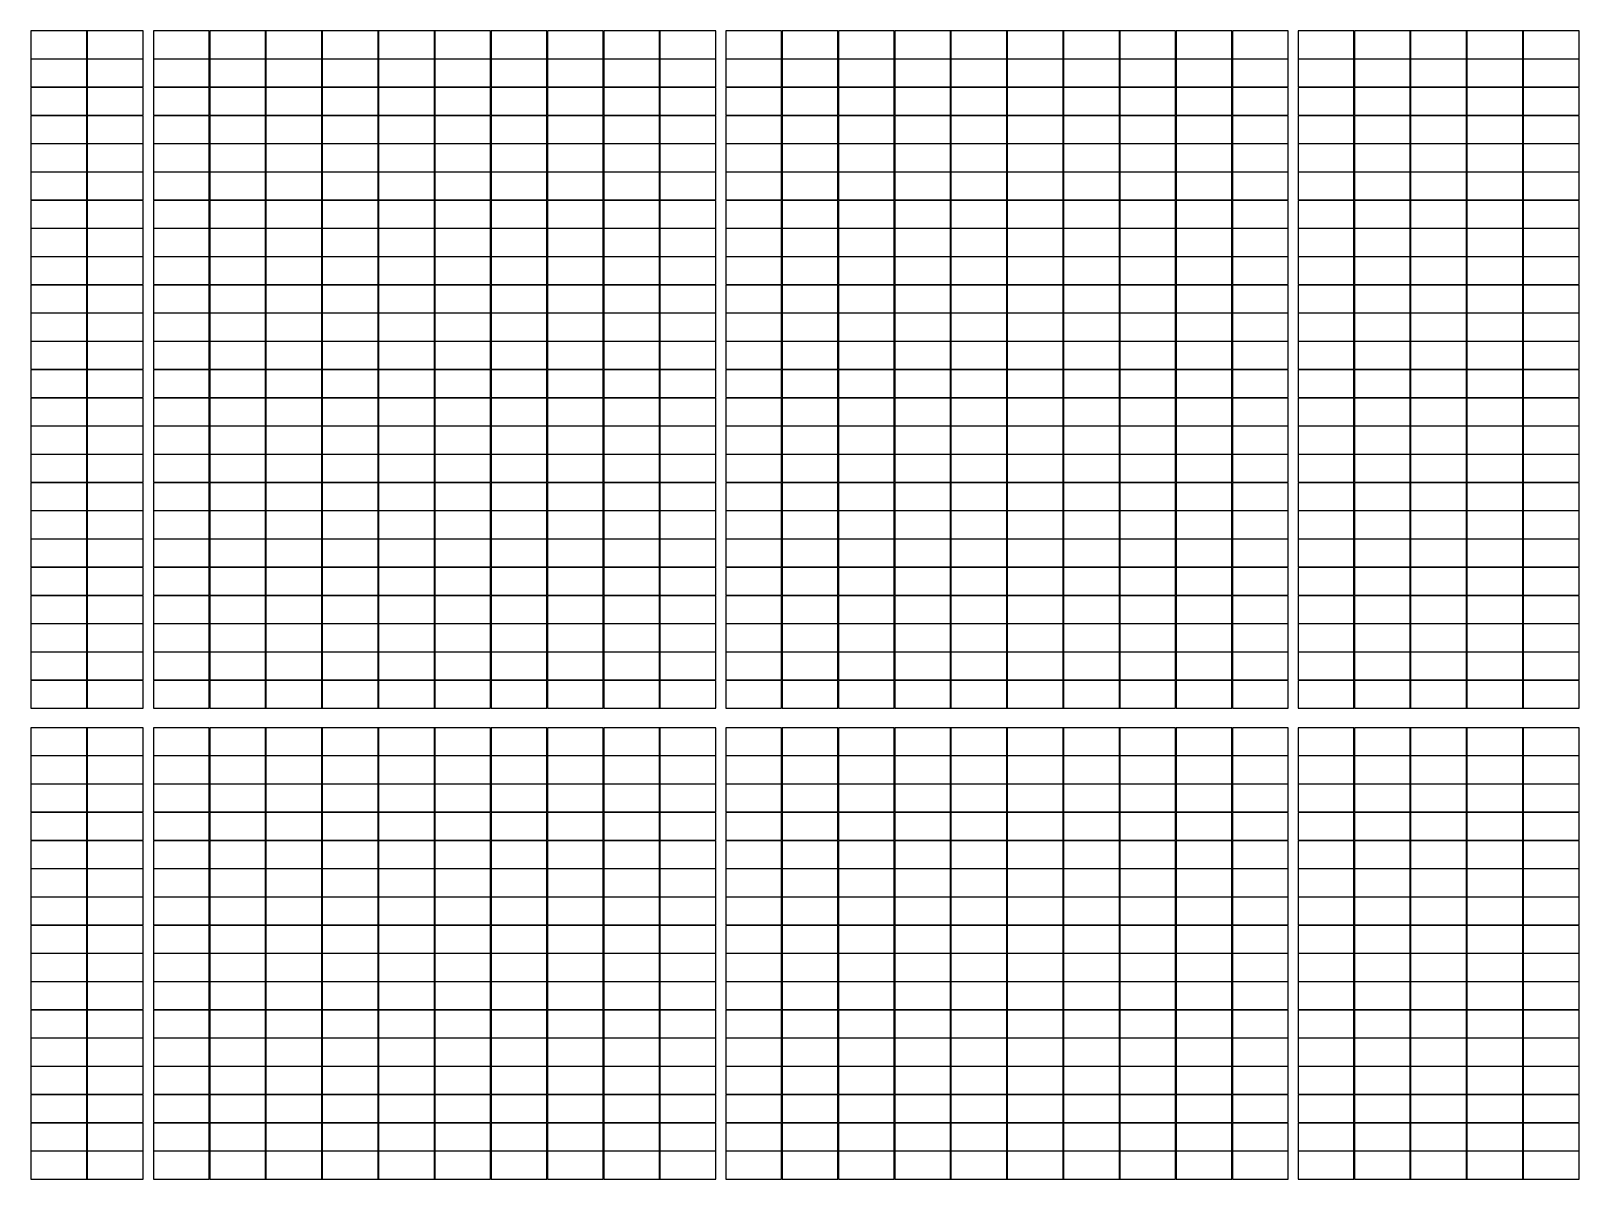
# Model space of a CAD drawing. Header units: millimetres. Extents: x 1218 to 2690, y 1163 to 1758.
# Drawn here: x 2149.3 to 2212.5, y 1429.3 to 1476.2 of the extents above; entities that cross this region are included whole.
import ezdxf

# ---------------------------------------------------------------- set-up
doc = ezdxf.new("R2010")
doc.units = ezdxf.units.MM
doc.layers.add('组件', color=7, linetype='ByLayer')

# ---------------------------------------------------------------- blocks, each defined once
blk = doc.blocks.new('*U586')
at = {"color": 0}
blk.add_polyline3d([(0, 0, 0), (-227.8, 0, 0), (-227.8, -113.3, 5.8), (0, -113.3, 5.8)], close=True, dxfattribs=at)
at = {"flags": 1}
for tag in ['mounting-hole-spacing1', 'mounting-hole-spacing2', 'module-material', 'vmpo', 'voco', 'silicon-material', 'panel-length', 'panel-width', 'panel-height', 'userid', 'theme', 'note', 'name', 'pmax', 'company-name', 'id', 'impo', 'isco']:
    blk.add_attdef(tag, (0, 0), '', height=2.5, dxfattribs=at)
blk = doc.blocks.new('*U587')
at = {"layer": '组件', "color": 72}
for p in [(28333.4, 6103.4, 1299.8), (28563.2, 6103.4, 1299.8), (28833.2, 6103.4, 1299.8), (29063, 6103.4, 1299.8), (29292.8, 6103.4, 1299.8), (29522.6, 6103.4, 1299.8), (29752.4, 6103.4, 1299.8), (29982.2, 6103.4, 1299.8), (30212, 6103.4, 1299.8), (30441.8, 6103.4, 1299.8), (30671.6, 6103.4, 1299.8), (28333.4, 5988.1, 1305.7), (28563.2, 5988.1, 1305.7), (28833.2, 5988.1, 1305.7), (29063, 5988.1, 1305.7), (29292.8, 5988.1, 1305.7), (29522.6, 5988.1, 1305.7), (29752.4, 5988.1, 1305.7), (29982.2, 5988.1, 1305.7), (30212, 5988.1, 1305.7), (30441.8, 5988.1, 1305.7), (30671.6, 5988.1, 1305.7), (28333.4, 5872.9, 1311.5), (28563.2, 5872.9, 1311.5), (28833.2, 5872.9, 1311.5), (29063, 5872.9, 1311.5), (29292.8, 5872.9, 1311.5), (29522.6, 5872.9, 1311.5), (29752.4, 5872.9, 1311.5), (29982.2, 5872.9, 1311.5), (30212, 5872.9, 1311.5), (30441.8, 5872.9, 1311.5), (30671.6, 5872.9, 1311.5), (28333.4, 5757.6, 1317.4), (28563.2, 5757.6, 1317.4), (28833.2, 5757.6, 1317.4), (29063, 5757.6, 1317.4), (29292.8, 5757.6, 1317.4), (29522.6, 5757.6, 1317.4), (29752.4, 5757.6, 1317.4), (29982.2, 5757.6, 1317.4), (30212, 5757.6, 1317.4), (30441.8, 5757.6, 1317.4), (30671.6, 5757.6, 1317.4), (28333.4, 5642.4, 1323.2), (28563.2, 5642.4, 1323.2), (28833.2, 5642.4, 1323.2), (29063, 5642.4, 1323.2), (29292.8, 5642.4, 1323.2), (29522.6, 5642.4, 1323.2), (29752.4, 5642.4, 1323.2), (29982.2, 5642.4, 1323.2), (30212, 5642.4, 1323.2), (30441.8, 5642.4, 1323.2), (30671.6, 5642.4, 1323.2), (28333.4, 5527.1, 1329.1), (28563.2, 5527.1, 1329.1), (28833.2, 5527.1, 1329.1), (29063, 5527.1, 1329.1), (29292.8, 5527.1, 1329.1), (29522.6, 5527.1, 1329.1), (29752.4, 5527.1, 1329.1), (29982.2, 5527.1, 1329.1), (30212, 5527.1, 1329.1), (30441.8, 5527.1, 1329.1), (30671.6, 5527.1, 1329.1), (28333.4, 5411.9, 1334.9), (28563.2, 5411.9, 1334.9), (28833.2, 5411.9, 1334.9), (29063, 5411.9, 1334.9), (29292.8, 5411.9, 1334.9), (29522.6, 5411.9, 1334.9), (29752.4, 5411.9, 1334.9), (29982.2, 5411.9, 1334.9), (30212, 5411.9, 1334.9), (30441.8, 5411.9, 1334.9), (30671.6, 5411.9, 1334.9), (28333.4, 5296.6, 1340.8), (28563.2, 5296.6, 1340.8), (28833.2, 5296.6, 1340.8), (29063, 5296.6, 1340.8), (29292.8, 5296.6, 1340.8), (29522.6, 5296.6, 1340.8), (29752.4, 5296.6, 1340.8), (29982.2, 5296.6, 1340.8), (30212, 5296.6, 1340.8), (30441.8, 5296.6, 1340.8), (30671.6, 5296.6, 1340.8), (28333.4, 5181.4, 1346.7), (28563.2, 5181.4, 1346.7), (28833.2, 5181.4, 1346.7), (29063, 5181.4, 1346.7), (29292.8, 5181.4, 1346.7), (29522.6, 5181.4, 1346.7), (29752.4, 5181.4, 1346.7), (29982.2, 5181.4, 1346.7), (30212, 5181.4, 1346.7), (30441.8, 5181.4, 1346.7), (30671.6, 5181.4, 1346.7), (28333.4, 5066.1, 1352.5), (28563.2, 5066.1, 1352.5), (28833.2, 5066.1, 1352.5), (29063, 5066.1, 1352.5), (29292.8, 5066.1, 1352.5), (29522.6, 5066.1, 1352.5), (29752.4, 5066.1, 1352.5), (29982.2, 5066.1, 1352.5), (30212, 5066.1, 1352.5), (30441.8, 5066.1, 1352.5), (30671.6, 5066.1, 1352.5), (28333.4, 4950.9, 1358.4), (28563.2, 4950.9, 1358.4), (28833.2, 4950.9, 1358.4), (29063, 4950.9, 1358.4), (29292.8, 4950.9, 1358.4), (29522.6, 4950.9, 1358.4), (29752.4, 4950.9, 1358.4), (29982.2, 4950.9, 1358.4), (30212, 4950.9, 1358.4), (30441.8, 4950.9, 1358.4), (30671.6, 4950.9, 1358.4), (28333.4, 4835.6, 1364.2), (28563.2, 4835.6, 1364.2), (28833.2, 4835.6, 1364.2), (29063, 4835.6, 1364.2), (29292.8, 4835.6, 1364.2), (29522.6, 4835.6, 1364.2), (29752.4, 4835.6, 1364.2), (29982.2, 4835.6, 1364.2), (30212, 4835.6, 1364.2), (30441.8, 4835.6, 1364.2), (30671.6, 4835.6, 1364.2), (28333.4, 4720.4, 1370.1), (28563.2, 4720.4, 1370.1), (28833.2, 4720.4, 1370.1), (29063, 4720.4, 1370.1), (29292.8, 4720.4, 1370.1), (29522.6, 4720.4, 1370.1), (29752.4, 4720.4, 1370.1), (29982.2, 4720.4, 1370.1), (30212, 4720.4, 1370.1), (30441.8, 4720.4, 1370.1), (30671.6, 4720.4, 1370.1), (28333.4, 4605.1, 1376), (28563.2, 4605.1, 1376), (28833.2, 4605.1, 1376), (29063, 4605.1, 1376), (29292.8, 4605.1, 1376), (29522.6, 4605.1, 1376), (29752.4, 4605.1, 1376), (29982.2, 4605.1, 1376), (30212, 4605.1, 1376), (30441.8, 4605.1, 1376), (30671.6, 4605.1, 1376), (28333.4, 4489.9, 1381.8), (28563.2, 4489.9, 1381.8), (28833.2, 4489.9, 1381.8), (29063, 4489.9, 1381.8), (29292.8, 4489.9, 1381.8), (29522.6, 4489.9, 1381.8), (29752.4, 4489.9, 1381.8), (29982.2, 4489.9, 1381.8), (30212, 4489.9, 1381.8), (30441.8, 4489.9, 1381.8), (30671.6, 4489.9, 1381.8), (28333.4, 4374.6, 1387.7), (28563.2, 4374.6, 1387.7), (28833.2, 4374.6, 1387.7), (29063, 4374.6, 1387.7), (29292.8, 4374.6, 1387.7), (29522.6, 4374.6, 1387.7), (29752.4, 4374.6, 1387.7), (29982.2, 4374.6, 1387.7), (30212, 4374.6, 1387.7), (30441.8, 4374.6, 1387.7), (30671.6, 4374.6, 1387.7), (28333.4, 4259.4, 1393.5), (28563.2, 4259.4, 1393.5), (28833.2, 4259.4, 1393.5), (29063, 4259.4, 1393.5), (29292.8, 4259.4, 1393.5), (29522.6, 4259.4, 1393.5), (29752.4, 4259.4, 1393.5), (29982.2, 4259.4, 1393.5), (30212, 4259.4, 1393.5), (30441.8, 4259.4, 1393.5), (30671.6, 4259.4, 1393.5), (28333.4, 4144.1, 1399.4), (28563.2, 4144.1, 1399.4), (28833.2, 4144.1, 1399.4), (29063, 4144.1, 1399.4), (29292.8, 4144.1, 1399.4), (29522.6, 4144.1, 1399.4), (29752.4, 4144.1, 1399.4), (29982.2, 4144.1, 1399.4), (30212, 4144.1, 1399.4), (30441.8, 4144.1, 1399.4), (30671.6, 4144.1, 1399.4), (28333.4, 4028.9, 1405.2), (28563.2, 4028.9, 1405.2), (28833.2, 4028.9, 1405.2), (29063, 4028.9, 1405.2), (29292.8, 4028.9, 1405.2), (29522.6, 4028.9, 1405.2), (29752.4, 4028.9, 1405.2), (29982.2, 4028.9, 1405.2), (30212, 4028.9, 1405.2), (30441.8, 4028.9, 1405.2), (30671.6, 4028.9, 1405.2), (28333.4, 3913.6, 1411.1), (28563.2, 3913.6, 1411.1), (28833.2, 3913.6, 1411.1), (29063, 3913.6, 1411.1), (29292.8, 3913.6, 1411.1), (29522.6, 3913.6, 1411.1), (29752.4, 3913.6, 1411.1), (29982.2, 3913.6, 1411.1), (30212, 3913.6, 1411.1), (30441.8, 3913.6, 1411.1), (30671.6, 3913.6, 1411.1), (28333.4, 3798.4, 1417), (28563.2, 3798.4, 1417), (28833.2, 3798.4, 1417), (29063, 3798.4, 1417), (29292.8, 3798.4, 1417), (29522.6, 3798.4, 1417), (29752.4, 3798.4, 1417), (29982.2, 3798.4, 1417), (30212, 3798.4, 1417), (30441.8, 3798.4, 1417), (30671.6, 3798.4, 1417), (28333.4, 3683.1, 1422.8), (28563.2, 3683.1, 1422.8), (28833.2, 3683.1, 1422.8), (29063, 3683.1, 1422.8), (29292.8, 3683.1, 1422.8), (29522.6, 3683.1, 1422.8), (29752.4, 3683.1, 1422.8), (29982.2, 3683.1, 1422.8), (30212, 3683.1, 1422.8), (30441.8, 3683.1, 1422.8), (30671.6, 3683.1, 1422.8), (28333.4, 3567.9, 1428.7), (28563.2, 3567.9, 1428.7), (28833.2, 3567.9, 1428.7), (29063, 3567.9, 1428.7), (29292.8, 3567.9, 1428.7), (29522.6, 3567.9, 1428.7), (29752.4, 3567.9, 1428.7), (29982.2, 3567.9, 1428.7), (30212, 3567.9, 1428.7), (30441.8, 3567.9, 1428.7), (30671.6, 3567.9, 1428.7), (28333.4, 3452.6, 1434.5), (28563.2, 3452.6, 1434.5), (28833.2, 3452.6, 1434.5), (29063, 3452.6, 1434.5), (29292.8, 3452.6, 1434.5), (29522.6, 3452.6, 1434.5), (29752.4, 3452.6, 1434.5), (29982.2, 3452.6, 1434.5), (30212, 3452.6, 1434.5), (30441.8, 3452.6, 1434.5), (30671.6, 3452.6, 1434.5), (28333.4, 3259.4, 1444.3), (28563.2, 3259.4, 1444.3), (28833.2, 3259.4, 1444.3), (29063, 3259.4, 1444.3), (29292.8, 3259.4, 1444.3), (29522.6, 3259.4, 1444.3), (29752.4, 3259.4, 1444.3), (29982.2, 3259.4, 1444.3), (30212, 3259.4, 1444.3), (30441.8, 3259.4, 1444.3), (30671.6, 3259.4, 1444.3), (28333.4, 3144.2, 1450.2), (28563.2, 3144.2, 1450.2), (28833.2, 3144.2, 1450.2), (29063, 3144.2, 1450.2), (29292.8, 3144.2, 1450.2), (29522.6, 3144.2, 1450.2), (29752.4, 3144.2, 1450.2), (29982.2, 3144.2, 1450.2), (30212, 3144.2, 1450.2), (30441.8, 3144.2, 1450.2), (30671.6, 3144.2, 1450.2), (28333.4, 3028.9, 1456.1), (28563.2, 3028.9, 1456.1), (28833.2, 3028.9, 1456.1), (29063, 3028.9, 1456.1), (29292.8, 3028.9, 1456.1), (29522.6, 3028.9, 1456.1), (29752.4, 3028.9, 1456.1), (29982.2, 3028.9, 1456.1), (30212, 3028.9, 1456.1), (30441.8, 3028.9, 1456.1), (30671.6, 3028.9, 1456.1), (28333.4, 2913.7, 1461.9), (28563.2, 2913.7, 1461.9), (28833.2, 2913.7, 1461.9), (29063, 2913.7, 1461.9), (29292.8, 2913.7, 1461.9), (29522.6, 2913.7, 1461.9), (29752.4, 2913.7, 1461.9), (29982.2, 2913.7, 1461.9), (30212, 2913.7, 1461.9), (30441.8, 2913.7, 1461.9), (30671.6, 2913.7, 1461.9), (28333.4, 2798.4, 1467.8), (28563.2, 2798.4, 1467.8), (28833.2, 2798.4, 1467.8), (29063, 2798.4, 1467.8), (29292.8, 2798.4, 1467.8), (29522.6, 2798.4, 1467.8), (29752.4, 2798.4, 1467.8), (29982.2, 2798.4, 1467.8), (30212, 2798.4, 1467.8), (30441.8, 2798.4, 1467.8), (30671.6, 2798.4, 1467.8), (28333.4, 2683.2, 1473.6), (28563.2, 2683.2, 1473.6), (28833.2, 2683.2, 1473.6), (29063, 2683.2, 1473.6), (29292.8, 2683.2, 1473.6), (29522.6, 2683.2, 1473.6), (29752.4, 2683.2, 1473.6), (29982.2, 2683.2, 1473.6), (30212, 2683.2, 1473.6), (30441.8, 2683.2, 1473.6), (30671.6, 2683.2, 1473.6), (28333.4, 2567.9, 1479.5), (28563.2, 2567.9, 1479.5), (28833.2, 2567.9, 1479.5), (29063, 2567.9, 1479.5), (29292.8, 2567.9, 1479.5), (29522.6, 2567.9, 1479.5), (29752.4, 2567.9, 1479.5), (29982.2, 2567.9, 1479.5), (30212, 2567.9, 1479.5), (30441.8, 2567.9, 1479.5), (30671.6, 2567.9, 1479.5), (28333.4, 2452.7, 1485.3), (28563.2, 2452.7, 1485.3), (28833.2, 2452.7, 1485.3), (29063, 2452.7, 1485.3), (29292.8, 2452.7, 1485.3), (29522.6, 2452.7, 1485.3), (29752.4, 2452.7, 1485.3), (29982.2, 2452.7, 1485.3), (30212, 2452.7, 1485.3), (30441.8, 2452.7, 1485.3), (30671.6, 2452.7, 1485.3), (28333.4, 2337.4, 1491.2), (28563.2, 2337.4, 1491.2), (28833.2, 2337.4, 1491.2), (29063, 2337.4, 1491.2), (29292.8, 2337.4, 1491.2), (29522.6, 2337.4, 1491.2), (29752.4, 2337.4, 1491.2), (29982.2, 2337.4, 1491.2), (30212, 2337.4, 1491.2), (30441.8, 2337.4, 1491.2), (30671.6, 2337.4, 1491.2), (28333.4, 2222.2, 1497.1), (28563.2, 2222.2, 1497.1), (28833.2, 2222.2, 1497.1), (29063, 2222.2, 1497.1), (29292.8, 2222.2, 1497.1), (29522.6, 2222.2, 1497.1), (29752.4, 2222.2, 1497.1), (29982.2, 2222.2, 1497.1), (30212, 2222.2, 1497.1), (30441.8, 2222.2, 1497.1), (30671.6, 2222.2, 1497.1), (28333.4, 2106.9, 1502.9), (28563.2, 2106.9, 1502.9), (28833.2, 2106.9, 1502.9), (29063, 2106.9, 1502.9), (29292.8, 2106.9, 1502.9), (29522.6, 2106.9, 1502.9), (29752.4, 2106.9, 1502.9), (29982.2, 2106.9, 1502.9), (30212, 2106.9, 1502.9), (30441.8, 2106.9, 1502.9), (30671.6, 2106.9, 1502.9), (28333.4, 1991.7, 1508.8), (28563.2, 1991.7, 1508.8), (28833.2, 1991.7, 1508.8), (29063, 1991.7, 1508.8), (29292.8, 1991.7, 1508.8), (29522.6, 1991.7, 1508.8), (29752.4, 1991.7, 1508.8), (29982.2, 1991.7, 1508.8), (30212, 1991.7, 1508.8), (30441.8, 1991.7, 1508.8), (30671.6, 1991.7, 1508.8), (28333.4, 1876.4, 1514.6), (28563.2, 1876.4, 1514.6), (28833.2, 1876.4, 1514.6), (29063, 1876.4, 1514.6), (29292.8, 1876.4, 1514.6), (29522.6, 1876.4, 1514.6), (29752.4, 1876.4, 1514.6), (29982.2, 1876.4, 1514.6), (30212, 1876.4, 1514.6), (30441.8, 1876.4, 1514.6), (30671.6, 1876.4, 1514.6), (28333.4, 1761.1, 1520.5), (28563.2, 1761.1, 1520.5), (28833.2, 1761.1, 1520.5), (29063, 1761.1, 1520.5), (29292.8, 1761.1, 1520.5), (29522.6, 1761.1, 1520.5), (29752.4, 1761.1, 1520.5), (29982.2, 1761.1, 1520.5), (30212, 1761.1, 1520.5), (30441.8, 1761.1, 1520.5), (30671.6, 1761.1, 1520.5), (28333.4, 1645.9, 1526.4), (28563.2, 1645.9, 1526.4), (28833.2, 1645.9, 1526.4), (29063, 1645.9, 1526.4), (29292.8, 1645.9, 1526.4), (29522.6, 1645.9, 1526.4), (29752.4, 1645.9, 1526.4), (29982.2, 1645.9, 1526.4), (30212, 1645.9, 1526.4), (30441.8, 1645.9, 1526.4), (30671.6, 1645.9, 1526.4), (28333.4, 1530.6, 1532.2), (28563.2, 1530.6, 1532.2), (28833.2, 1530.6, 1532.2), (29063, 1530.6, 1532.2), (29292.8, 1530.6, 1532.2), (29522.6, 1530.6, 1532.2), (29752.4, 1530.6, 1532.2), (29982.2, 1530.6, 1532.2), (30212, 1530.6, 1532.2), (30441.8, 1530.6, 1532.2), (30671.6, 1530.6, 1532.2)]:
    blk.add_blockref('*U586', p, dxfattribs=at)
at = {"layer": '组件', "color": 220}
for p in [(30901.4, 6103.4, 1299.8), (31170.3, 6103.4, 1299.8), (31400.1, 6103.4, 1299.8), (31629.9, 6103.4, 1299.8), (31859.7, 6103.4, 1299.8), (32089.5, 6103.4, 1299.8), (32319.3, 6103.4, 1299.8), (32549.1, 6103.4, 1299.8), (32778.9, 6103.4, 1299.8), (33008.7, 6103.4, 1299.8), (33238.5, 6103.4, 1299.8), (30901.4, 5988.1, 1305.7), (31170.3, 5988.1, 1305.7), (31400.1, 5988.1, 1305.7), (31629.9, 5988.1, 1305.7), (31859.7, 5988.1, 1305.7), (32089.5, 5988.1, 1305.7), (32319.3, 5988.1, 1305.7), (32549.1, 5988.1, 1305.7), (32778.9, 5988.1, 1305.7), (33008.7, 5988.1, 1305.7), (33238.5, 5988.1, 1305.7), (30901.4, 5872.9, 1311.5), (31170.3, 5872.9, 1311.5), (31400.1, 5872.9, 1311.5), (31629.9, 5872.9, 1311.5), (31859.7, 5872.9, 1311.5), (32089.5, 5872.9, 1311.5), (32319.3, 5872.9, 1311.5), (32549.1, 5872.9, 1311.5), (32778.9, 5872.9, 1311.5), (33008.7, 5872.9, 1311.5), (33238.5, 5872.9, 1311.5), (30901.4, 5757.6, 1317.4), (31170.3, 5757.6, 1317.4), (31400.1, 5757.6, 1317.4), (31629.9, 5757.6, 1317.4), (31859.7, 5757.6, 1317.4), (32089.5, 5757.6, 1317.4), (32319.3, 5757.6, 1317.4), (32549.1, 5757.6, 1317.4), (32778.9, 5757.6, 1317.4), (33008.7, 5757.6, 1317.4), (33238.5, 5757.6, 1317.4), (30901.4, 5642.4, 1323.2), (31170.3, 5642.4, 1323.2), (31400.1, 5642.4, 1323.2), (31629.9, 5642.4, 1323.2), (31859.7, 5642.4, 1323.2), (32089.5, 5642.4, 1323.2), (32319.3, 5642.4, 1323.2), (32549.1, 5642.4, 1323.2), (32778.9, 5642.4, 1323.2), (33008.7, 5642.4, 1323.2), (33238.5, 5642.4, 1323.2), (30901.4, 5527.1, 1329.1), (31170.3, 5527.1, 1329.1), (31400.1, 5527.1, 1329.1), (31629.9, 5527.1, 1329.1), (31859.7, 5527.1, 1329.1), (32089.5, 5527.1, 1329.1), (32319.3, 5527.1, 1329.1), (32549.1, 5527.1, 1329.1), (32778.9, 5527.1, 1329.1), (33008.7, 5527.1, 1329.1), (33238.5, 5527.1, 1329.1), (30901.4, 5411.9, 1334.9), (31170.3, 5411.9, 1334.9), (31400.1, 5411.9, 1334.9), (31629.9, 5411.9, 1334.9), (31859.7, 5411.9, 1334.9), (32089.5, 5411.9, 1334.9), (32319.3, 5411.9, 1334.9), (32549.1, 5411.9, 1334.9), (32778.9, 5411.9, 1334.9), (33008.7, 5411.9, 1334.9), (33238.5, 5411.9, 1334.9), (30901.4, 5296.6, 1340.8), (31170.3, 5296.6, 1340.8), (31400.1, 5296.6, 1340.8), (31629.9, 5296.6, 1340.8), (31859.7, 5296.6, 1340.8), (32089.5, 5296.6, 1340.8), (32319.3, 5296.6, 1340.8), (32549.1, 5296.6, 1340.8), (32778.9, 5296.6, 1340.8), (33008.7, 5296.6, 1340.8), (33238.5, 5296.6, 1340.8), (30901.4, 5181.4, 1346.7), (31170.3, 5181.4, 1346.7), (31400.1, 5181.4, 1346.7), (31629.9, 5181.4, 1346.7), (31859.7, 5181.4, 1346.7), (32089.5, 5181.4, 1346.7), (32319.3, 5181.4, 1346.7), (32549.1, 5181.4, 1346.7), (32778.9, 5181.4, 1346.7), (33008.7, 5181.4, 1346.7), (33238.5, 5181.4, 1346.7), (30901.4, 5066.1, 1352.5), (31170.3, 5066.1, 1352.5), (31400.1, 5066.1, 1352.5), (31629.9, 5066.1, 1352.5), (31859.7, 5066.1, 1352.5), (32089.5, 5066.1, 1352.5), (32319.3, 5066.1, 1352.5), (32549.1, 5066.1, 1352.5), (32778.9, 5066.1, 1352.5), (33008.7, 5066.1, 1352.5), (33238.5, 5066.1, 1352.5), (30901.4, 4950.9, 1358.4), (31170.3, 4950.9, 1358.4), (31400.1, 4950.9, 1358.4), (31629.9, 4950.9, 1358.4), (31859.7, 4950.9, 1358.4), (32089.5, 4950.9, 1358.4), (32319.3, 4950.9, 1358.4), (32549.1, 4950.9, 1358.4), (32778.9, 4950.9, 1358.4), (33008.7, 4950.9, 1358.4), (33238.5, 4950.9, 1358.4), (30901.4, 4835.6, 1364.2), (31170.3, 4835.6, 1364.2), (31400.1, 4835.6, 1364.2), (31629.9, 4835.6, 1364.2), (31859.7, 4835.6, 1364.2), (32089.5, 4835.6, 1364.2), (32319.3, 4835.6, 1364.2), (32549.1, 4835.6, 1364.2), (32778.9, 4835.6, 1364.2), (33008.7, 4835.6, 1364.2), (33238.5, 4835.6, 1364.2), (30901.4, 4720.4, 1370.1), (31170.3, 4720.4, 1370.1), (31400.1, 4720.4, 1370.1), (31629.9, 4720.4, 1370.1), (31859.7, 4720.4, 1370.1), (32089.5, 4720.4, 1370.1), (32319.3, 4720.4, 1370.1), (32549.1, 4720.4, 1370.1), (32778.9, 4720.4, 1370.1), (33008.7, 4720.4, 1370.1), (33238.5, 4720.4, 1370.1), (30901.4, 4605.1, 1376), (31170.3, 4605.1, 1376), (31400.1, 4605.1, 1376), (31629.9, 4605.1, 1376), (31859.7, 4605.1, 1376), (32089.5, 4605.1, 1376), (32319.3, 4605.1, 1376), (32549.1, 4605.1, 1376), (32778.9, 4605.1, 1376), (33008.7, 4605.1, 1376), (33238.5, 4605.1, 1376), (30901.4, 4489.9, 1381.8), (31170.3, 4489.9, 1381.8), (31400.1, 4489.9, 1381.8), (31629.9, 4489.9, 1381.8), (31859.7, 4489.9, 1381.8), (32089.5, 4489.9, 1381.8), (32319.3, 4489.9, 1381.8), (32549.1, 4489.9, 1381.8), (32778.9, 4489.9, 1381.8), (33008.7, 4489.9, 1381.8), (33238.5, 4489.9, 1381.8), (30901.4, 4374.6, 1387.7), (31170.3, 4374.6, 1387.7), (31400.1, 4374.6, 1387.7), (31629.9, 4374.6, 1387.7), (31859.7, 4374.6, 1387.7), (32089.5, 4374.6, 1387.7), (32319.3, 4374.6, 1387.7), (32549.1, 4374.6, 1387.7), (32778.9, 4374.6, 1387.7), (33008.7, 4374.6, 1387.7), (33238.5, 4374.6, 1387.7), (30901.4, 4259.4, 1393.5), (31170.3, 4259.4, 1393.5), (31400.1, 4259.4, 1393.5), (31629.9, 4259.4, 1393.5), (31859.7, 4259.4, 1393.5), (32089.5, 4259.4, 1393.5), (32319.3, 4259.4, 1393.5), (32549.1, 4259.4, 1393.5), (32778.9, 4259.4, 1393.5), (33008.7, 4259.4, 1393.5), (33238.5, 4259.4, 1393.5), (30901.4, 4144.1, 1399.4), (31170.3, 4144.1, 1399.4), (31400.1, 4144.1, 1399.4), (31629.9, 4144.1, 1399.4), (31859.7, 4144.1, 1399.4), (32089.5, 4144.1, 1399.4), (32319.3, 4144.1, 1399.4), (32549.1, 4144.1, 1399.4), (32778.9, 4144.1, 1399.4), (33008.7, 4144.1, 1399.4), (33238.5, 4144.1, 1399.4), (30901.4, 4028.9, 1405.2), (31170.3, 4028.9, 1405.2), (31400.1, 4028.9, 1405.2), (31629.9, 4028.9, 1405.2), (31859.7, 4028.9, 1405.2), (32089.5, 4028.9, 1405.2), (32319.3, 4028.9, 1405.2), (32549.1, 4028.9, 1405.2), (32778.9, 4028.9, 1405.2), (33008.7, 4028.9, 1405.2), (33238.5, 4028.9, 1405.2), (30901.4, 3913.6, 1411.1), (31170.3, 3913.6, 1411.1), (31400.1, 3913.6, 1411.1), (31629.9, 3913.6, 1411.1), (31859.7, 3913.6, 1411.1), (32089.5, 3913.6, 1411.1), (32319.3, 3913.6, 1411.1), (32549.1, 3913.6, 1411.1), (32778.9, 3913.6, 1411.1), (33008.7, 3913.6, 1411.1), (33238.5, 3913.6, 1411.1), (30901.4, 3798.4, 1417), (31170.3, 3798.4, 1417), (31400.1, 3798.4, 1417), (31629.9, 3798.4, 1417), (31859.7, 3798.4, 1417), (32089.5, 3798.4, 1417), (32319.3, 3798.4, 1417), (32549.1, 3798.4, 1417), (32778.9, 3798.4, 1417), (33008.7, 3798.4, 1417), (33238.5, 3798.4, 1417), (30901.4, 3683.1, 1422.8), (31170.3, 3683.1, 1422.8), (31400.1, 3683.1, 1422.8), (31629.9, 3683.1, 1422.8), (31859.7, 3683.1, 1422.8), (32089.5, 3683.1, 1422.8), (32319.3, 3683.1, 1422.8), (32549.1, 3683.1, 1422.8), (32778.9, 3683.1, 1422.8), (33008.7, 3683.1, 1422.8), (33238.5, 3683.1, 1422.8), (30901.4, 3567.9, 1428.7), (31170.3, 3567.9, 1428.7), (31400.1, 3567.9, 1428.7), (31629.9, 3567.9, 1428.7), (31859.7, 3567.9, 1428.7), (32089.5, 3567.9, 1428.7), (32319.3, 3567.9, 1428.7), (32549.1, 3567.9, 1428.7), (32778.9, 3567.9, 1428.7), (33008.7, 3567.9, 1428.7), (33238.5, 3567.9, 1428.7), (30901.4, 3452.6, 1434.5), (31170.3, 3452.6, 1434.5), (31400.1, 3452.6, 1434.5), (31629.9, 3452.6, 1434.5), (31859.7, 3452.6, 1434.5), (32089.5, 3452.6, 1434.5), (32319.3, 3452.6, 1434.5), (32549.1, 3452.6, 1434.5), (32778.9, 3452.6, 1434.5), (33008.7, 3452.6, 1434.5), (33238.5, 3452.6, 1434.5), (30901.4, 3259.4, 1444.3), (31170.3, 3259.4, 1444.3), (31400.1, 3259.4, 1444.3), (31629.9, 3259.4, 1444.3), (31859.7, 3259.4, 1444.3), (32089.5, 3259.4, 1444.3), (32319.3, 3259.4, 1444.3), (32549.1, 3259.4, 1444.3), (32778.9, 3259.4, 1444.3), (33008.7, 3259.4, 1444.3), (33238.5, 3259.4, 1444.3), (30901.4, 3144.2, 1450.2), (31170.3, 3144.2, 1450.2), (31400.1, 3144.2, 1450.2), (31629.9, 3144.2, 1450.2), (31859.7, 3144.2, 1450.2), (32089.5, 3144.2, 1450.2), (32319.3, 3144.2, 1450.2), (32549.1, 3144.2, 1450.2), (32778.9, 3144.2, 1450.2), (33008.7, 3144.2, 1450.2), (33238.5, 3144.2, 1450.2), (30901.4, 3028.9, 1456.1), (31170.3, 3028.9, 1456.1), (31400.1, 3028.9, 1456.1), (31629.9, 3028.9, 1456.1), (31859.7, 3028.9, 1456.1), (32089.5, 3028.9, 1456.1), (32319.3, 3028.9, 1456.1), (32549.1, 3028.9, 1456.1), (32778.9, 3028.9, 1456.1), (33008.7, 3028.9, 1456.1), (33238.5, 3028.9, 1456.1), (30901.4, 2913.7, 1461.9), (31170.3, 2913.7, 1461.9), (31400.1, 2913.7, 1461.9), (31629.9, 2913.7, 1461.9), (31859.7, 2913.7, 1461.9), (32089.5, 2913.7, 1461.9), (32319.3, 2913.7, 1461.9), (32549.1, 2913.7, 1461.9), (32778.9, 2913.7, 1461.9), (33008.7, 2913.7, 1461.9), (33238.5, 2913.7, 1461.9), (30901.4, 2798.4, 1467.8), (31170.3, 2798.4, 1467.8), (31400.1, 2798.4, 1467.8), (31629.9, 2798.4, 1467.8), (31859.7, 2798.4, 1467.8), (32089.5, 2798.4, 1467.8), (32319.3, 2798.4, 1467.8), (32549.1, 2798.4, 1467.8), (32778.9, 2798.4, 1467.8), (33008.7, 2798.4, 1467.8), (33238.5, 2798.4, 1467.8), (30901.4, 2683.2, 1473.6), (31170.3, 2683.2, 1473.6), (31400.1, 2683.2, 1473.6), (31629.9, 2683.2, 1473.6), (31859.7, 2683.2, 1473.6), (32089.5, 2683.2, 1473.6), (32319.3, 2683.2, 1473.6), (32549.1, 2683.2, 1473.6), (32778.9, 2683.2, 1473.6), (33008.7, 2683.2, 1473.6), (33238.5, 2683.2, 1473.6), (30901.4, 2567.9, 1479.5), (31170.3, 2567.9, 1479.5), (31400.1, 2567.9, 1479.5), (31629.9, 2567.9, 1479.5), (31859.7, 2567.9, 1479.5), (32089.5, 2567.9, 1479.5), (32319.3, 2567.9, 1479.5), (32549.1, 2567.9, 1479.5), (32778.9, 2567.9, 1479.5), (33008.7, 2567.9, 1479.5), (33238.5, 2567.9, 1479.5), (30901.4, 2452.7, 1485.3), (31170.3, 2452.7, 1485.3), (31400.1, 2452.7, 1485.3), (31629.9, 2452.7, 1485.3), (31859.7, 2452.7, 1485.3), (32089.5, 2452.7, 1485.3), (32319.3, 2452.7, 1485.3), (32549.1, 2452.7, 1485.3), (32778.9, 2452.7, 1485.3), (33008.7, 2452.7, 1485.3), (33238.5, 2452.7, 1485.3), (30901.4, 2337.4, 1491.2), (31170.3, 2337.4, 1491.2), (31400.1, 2337.4, 1491.2), (31629.9, 2337.4, 1491.2), (31859.7, 2337.4, 1491.2), (32089.5, 2337.4, 1491.2), (32319.3, 2337.4, 1491.2), (32549.1, 2337.4, 1491.2), (32778.9, 2337.4, 1491.2), (33008.7, 2337.4, 1491.2), (33238.5, 2337.4, 1491.2), (30901.4, 2222.2, 1497.1), (31170.3, 2222.2, 1497.1), (31400.1, 2222.2, 1497.1), (31629.9, 2222.2, 1497.1), (31859.7, 2222.2, 1497.1), (32089.5, 2222.2, 1497.1), (32319.3, 2222.2, 1497.1), (32549.1, 2222.2, 1497.1), (32778.9, 2222.2, 1497.1), (33008.7, 2222.2, 1497.1), (33238.5, 2222.2, 1497.1), (30901.4, 2106.9, 1502.9), (31170.3, 2106.9, 1502.9), (31400.1, 2106.9, 1502.9), (31629.9, 2106.9, 1502.9), (31859.7, 2106.9, 1502.9), (32089.5, 2106.9, 1502.9), (32319.3, 2106.9, 1502.9), (32549.1, 2106.9, 1502.9), (32778.9, 2106.9, 1502.9), (33008.7, 2106.9, 1502.9), (33238.5, 2106.9, 1502.9), (30901.4, 1991.7, 1508.8), (31170.3, 1991.7, 1508.8), (31400.1, 1991.7, 1508.8), (31629.9, 1991.7, 1508.8), (31859.7, 1991.7, 1508.8), (32089.5, 1991.7, 1508.8), (32319.3, 1991.7, 1508.8), (32549.1, 1991.7, 1508.8), (32778.9, 1991.7, 1508.8), (33008.7, 1991.7, 1508.8), (33238.5, 1991.7, 1508.8), (30901.4, 1876.4, 1514.6), (31170.3, 1876.4, 1514.6), (31400.1, 1876.4, 1514.6), (31629.9, 1876.4, 1514.6), (31859.7, 1876.4, 1514.6), (32089.5, 1876.4, 1514.6), (32319.3, 1876.4, 1514.6), (32549.1, 1876.4, 1514.6), (32778.9, 1876.4, 1514.6), (33008.7, 1876.4, 1514.6), (33238.5, 1876.4, 1514.6), (30901.4, 1761.1, 1520.5), (31170.3, 1761.1, 1520.5), (31400.1, 1761.1, 1520.5), (31629.9, 1761.1, 1520.5), (31859.7, 1761.1, 1520.5), (32089.5, 1761.1, 1520.5), (32319.3, 1761.1, 1520.5), (32549.1, 1761.1, 1520.5), (32778.9, 1761.1, 1520.5), (33008.7, 1761.1, 1520.5), (33238.5, 1761.1, 1520.5), (30901.4, 1645.9, 1526.4), (31170.3, 1645.9, 1526.4), (31400.1, 1645.9, 1526.4), (31629.9, 1645.9, 1526.4), (31859.7, 1645.9, 1526.4), (32089.5, 1645.9, 1526.4), (32319.3, 1645.9, 1526.4), (32549.1, 1645.9, 1526.4), (32778.9, 1645.9, 1526.4), (33008.7, 1645.9, 1526.4), (33238.5, 1645.9, 1526.4), (30901.4, 1530.6, 1532.2), (31170.3, 1530.6, 1532.2), (31400.1, 1530.6, 1532.2), (31629.9, 1530.6, 1532.2), (31859.7, 1530.6, 1532.2), (32089.5, 1530.6, 1532.2), (32319.3, 1530.6, 1532.2), (32549.1, 1530.6, 1532.2), (32778.9, 1530.6, 1532.2), (33008.7, 1530.6, 1532.2), (33238.5, 1530.6, 1532.2)]:
    blk.add_blockref('*U586', p, dxfattribs=at)
at = {"layer": '组件', "color": 12}
for p in [(33506.5, 6103.4, 1299.8), (33736.3, 6103.4, 1299.8), (33966.1, 6103.4, 1299.8), (34195.9, 6103.4, 1299.8), (34425.7, 6103.4, 1299.8), (33506.5, 5988.1, 1305.7), (33736.3, 5988.1, 1305.7), (33966.1, 5988.1, 1305.7), (34195.9, 5988.1, 1305.7), (34425.7, 5988.1, 1305.7), (33506.5, 5872.9, 1311.5), (33736.3, 5872.9, 1311.5), (33966.1, 5872.9, 1311.5), (34195.9, 5872.9, 1311.5), (34425.7, 5872.9, 1311.5), (33506.5, 5757.6, 1317.4), (33736.3, 5757.6, 1317.4), (33966.1, 5757.6, 1317.4), (34195.9, 5757.6, 1317.4), (34425.7, 5757.6, 1317.4), (33506.5, 5642.4, 1323.2), (33736.3, 5642.4, 1323.2), (33966.1, 5642.4, 1323.2), (34195.9, 5642.4, 1323.2), (34425.7, 5642.4, 1323.2), (33506.5, 5527.1, 1329.1), (33736.3, 5527.1, 1329.1), (33966.1, 5527.1, 1329.1), (34195.9, 5527.1, 1329.1), (34425.7, 5527.1, 1329.1), (33506.5, 5411.9, 1334.9), (33736.3, 5411.9, 1334.9), (33966.1, 5411.9, 1334.9), (34195.9, 5411.9, 1334.9), (34425.7, 5411.9, 1334.9), (33506.5, 5296.6, 1340.8), (33736.3, 5296.6, 1340.8), (33966.1, 5296.6, 1340.8), (34195.9, 5296.6, 1340.8), (34425.7, 5296.6, 1340.8), (33506.5, 5181.4, 1346.7), (33736.3, 5181.4, 1346.7), (33966.1, 5181.4, 1346.7), (34195.9, 5181.4, 1346.7), (34425.7, 5181.4, 1346.7), (33506.5, 5066.1, 1352.5), (33736.3, 5066.1, 1352.5), (33966.1, 5066.1, 1352.5), (34195.9, 5066.1, 1352.5), (34425.7, 5066.1, 1352.5), (33506.5, 4950.9, 1358.4), (33736.3, 4950.9, 1358.4), (33966.1, 4950.9, 1358.4), (34195.9, 4950.9, 1358.4), (34425.7, 4950.9, 1358.4), (33506.5, 4835.6, 1364.2), (33736.3, 4835.6, 1364.2), (33966.1, 4835.6, 1364.2), (34195.9, 4835.6, 1364.2), (34425.7, 4835.6, 1364.2), (33506.5, 4720.4, 1370.1), (33736.3, 4720.4, 1370.1), (33966.1, 4720.4, 1370.1), (34195.9, 4720.4, 1370.1), (34425.7, 4720.4, 1370.1), (33506.5, 4605.1, 1376), (33736.3, 4605.1, 1376), (33966.1, 4605.1, 1376), (34195.9, 4605.1, 1376), (34425.7, 4605.1, 1376), (33506.5, 4489.9, 1381.8), (33736.3, 4489.9, 1381.8), (33966.1, 4489.9, 1381.8), (34195.9, 4489.9, 1381.8), (34425.7, 4489.9, 1381.8), (33506.5, 4374.6, 1387.7), (33736.3, 4374.6, 1387.7), (33966.1, 4374.6, 1387.7), (34195.9, 4374.6, 1387.7), (34425.7, 4374.6, 1387.7), (33506.5, 4259.4, 1393.5), (33736.3, 4259.4, 1393.5), (33966.1, 4259.4, 1393.5), (34195.9, 4259.4, 1393.5), (34425.7, 4259.4, 1393.5), (33506.5, 4144.1, 1399.4), (33736.3, 4144.1, 1399.4), (33966.1, 4144.1, 1399.4), (34195.9, 4144.1, 1399.4), (34425.7, 4144.1, 1399.4), (33506.5, 4028.9, 1405.2), (33736.3, 4028.9, 1405.2), (33966.1, 4028.9, 1405.2), (34195.9, 4028.9, 1405.2), (34425.7, 4028.9, 1405.2), (33506.5, 3913.6, 1411.1), (33736.3, 3913.6, 1411.1), (33966.1, 3913.6, 1411.1), (34195.9, 3913.6, 1411.1), (34425.7, 3913.6, 1411.1), (33506.5, 3798.4, 1417), (33736.3, 3798.4, 1417), (33966.1, 3798.4, 1417), (34195.9, 3798.4, 1417), (34425.7, 3798.4, 1417), (33506.5, 3683.1, 1422.8), (33736.3, 3683.1, 1422.8), (33966.1, 3683.1, 1422.8), (34195.9, 3683.1, 1422.8), (34425.7, 3683.1, 1422.8), (33506.5, 3567.9, 1428.7), (33736.3, 3567.9, 1428.7), (33966.1, 3567.9, 1428.7), (34195.9, 3567.9, 1428.7), (34425.7, 3567.9, 1428.7), (33506.5, 3452.6, 1434.5), (33736.3, 3452.6, 1434.5), (33966.1, 3452.6, 1434.5), (34195.9, 3452.6, 1434.5), (34425.7, 3452.6, 1434.5), (33506.5, 3259.4, 1444.3), (33736.3, 3259.4, 1444.3), (33966.1, 3259.4, 1444.3), (34195.9, 3259.4, 1444.3), (34425.7, 3259.4, 1444.3), (33506.5, 3144.2, 1450.2), (33736.3, 3144.2, 1450.2), (33966.1, 3144.2, 1450.2), (34195.9, 3144.2, 1450.2), (34425.7, 3144.2, 1450.2), (33506.5, 3028.9, 1456.1), (33736.3, 3028.9, 1456.1), (33966.1, 3028.9, 1456.1), (34195.9, 3028.9, 1456.1), (34425.7, 3028.9, 1456.1), (33506.5, 2913.7, 1461.9), (33736.3, 2913.7, 1461.9), (33966.1, 2913.7, 1461.9), (34195.9, 2913.7, 1461.9), (34425.7, 2913.7, 1461.9), (33506.5, 2798.4, 1467.8), (33736.3, 2798.4, 1467.8), (33966.1, 2798.4, 1467.8), (34195.9, 2798.4, 1467.8), (34425.7, 2798.4, 1467.8), (33506.5, 2683.2, 1473.6), (33736.3, 2683.2, 1473.6), (33966.1, 2683.2, 1473.6), (34195.9, 2683.2, 1473.6), (34425.7, 2683.2, 1473.6), (33506.5, 2567.9, 1479.5), (33736.3, 2567.9, 1479.5), (33966.1, 2567.9, 1479.5), (34195.9, 2567.9, 1479.5), (34425.7, 2567.9, 1479.5), (33506.5, 2452.7, 1485.3), (33736.3, 2452.7, 1485.3), (33966.1, 2452.7, 1485.3), (34195.9, 2452.7, 1485.3), (34425.7, 2452.7, 1485.3), (33506.5, 2337.4, 1491.2), (33736.3, 2337.4, 1491.2), (33966.1, 2337.4, 1491.2), (34195.9, 2337.4, 1491.2), (34425.7, 2337.4, 1491.2), (33506.5, 2222.2, 1497.1), (33736.3, 2222.2, 1497.1), (33966.1, 2222.2, 1497.1), (34195.9, 2222.2, 1497.1), (34425.7, 2222.2, 1497.1), (33506.5, 2106.9, 1502.9), (33736.3, 2106.9, 1502.9), (33966.1, 2106.9, 1502.9), (34195.9, 2106.9, 1502.9), (34425.7, 2106.9, 1502.9), (33506.5, 1991.7, 1508.8), (33736.3, 1991.7, 1508.8), (33966.1, 1991.7, 1508.8), (34195.9, 1991.7, 1508.8), (34425.7, 1991.7, 1508.8), (33506.5, 1876.4, 1514.6), (33736.3, 1876.4, 1514.6), (33966.1, 1876.4, 1514.6), (34195.9, 1876.4, 1514.6), (34425.7, 1876.4, 1514.6), (33506.5, 1761.1, 1520.5), (33736.3, 1761.1, 1520.5), (33966.1, 1761.1, 1520.5), (34195.9, 1761.1, 1520.5), (34425.7, 1761.1, 1520.5), (33506.5, 1645.9, 1526.4), (33736.3, 1645.9, 1526.4), (33966.1, 1645.9, 1526.4), (34195.9, 1645.9, 1526.4), (34425.7, 1645.9, 1526.4), (33506.5, 1530.6, 1532.2), (33736.3, 1530.6, 1532.2), (33966.1, 1530.6, 1532.2), (34195.9, 1530.6, 1532.2), (34425.7, 1530.6, 1532.2)]:
    blk.add_blockref('*U586', p, dxfattribs=at)
at = {"flags": 1}
for tag in ['offset-x', 'offset-y', 'mode', 'tilt', 'azimuth', 'align', 'array-mode', 'panel-x', 'panel-y', 'panel-per-row', 'bracket-type', 'bracket-value', 'row-per-array']:
    blk.add_attdef(tag, (0, 0), '', height=2.5, dxfattribs=at)

msp = doc.modelspace()

# ---------------------------------------------------------------- block references
at = {"layer": '组件', "xscale": 0.01, "yscale": 0.01, "zscale": 0.01}
msp.add_blockref('*U587', (1868.221, 1415.15), dxfattribs=at)

doc.saveas('drawing.dxf')
